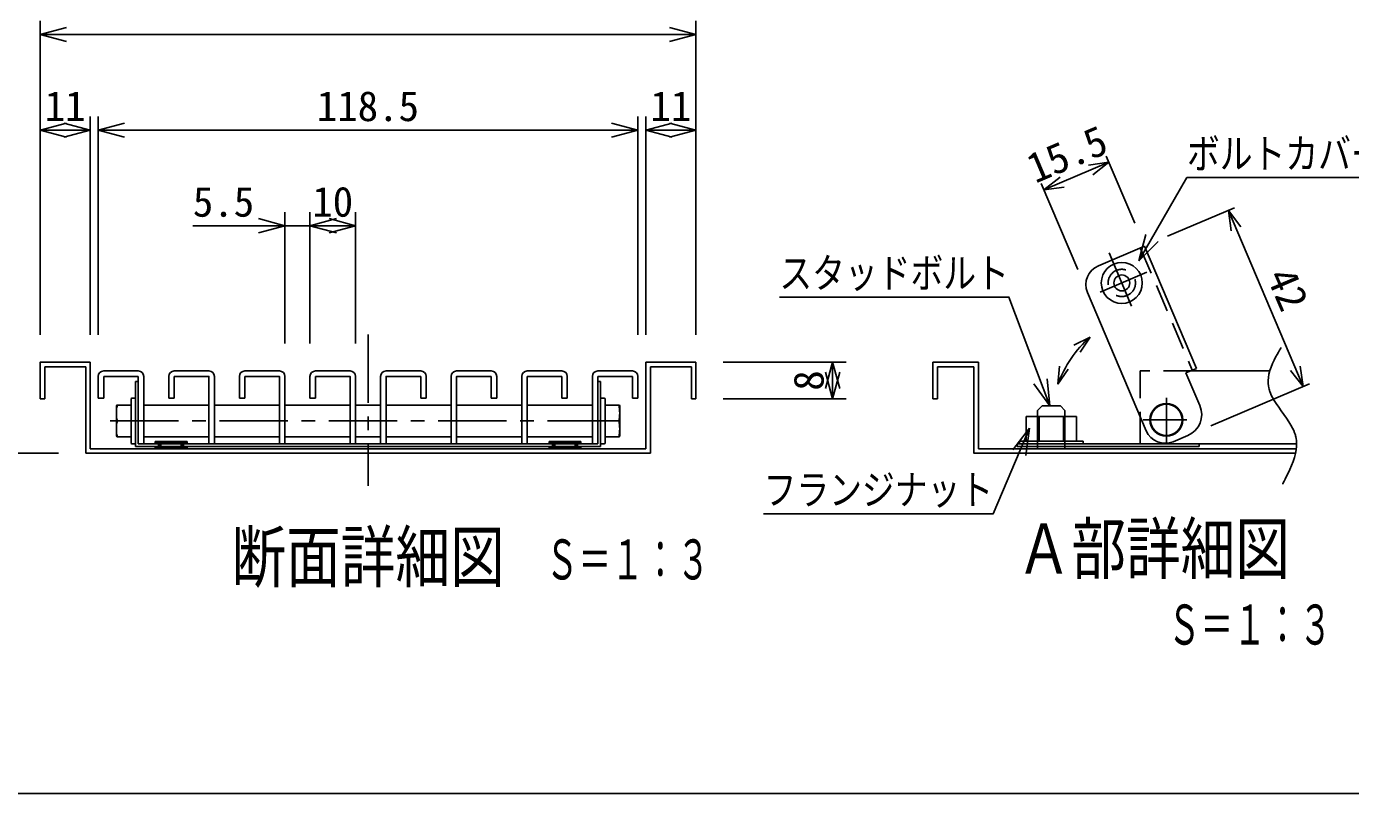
# Model space of a CAD drawing. Units: millimetres, scale not verified, with parts at other scales. Extents: x -1365 to 1365, y -930 to 870.
# Drawn here: x -615 to 354, y -930 to -368 of the extents above; entities that cross this region are included whole.
import ezdxf
from ezdxf.enums import TextEntityAlignment as Align

# ---------------------------------------------------------------- set-up
doc = ezdxf.new("R2010")
doc.units = ezdxf.units.MM
doc.header["$LTSCALE"] = 10
doc.linetypes.add('CHAIN1', pattern=[8, 5, -1, 1, -1])
doc.linetypes.add('DASHED2', pattern=[3, 2, -1])
for name, color, linetype in [('0-7_枠細線', 5, 'Continuous'), ('0-8_枠中線', 5, 'Continuous'), ('1-2_極細2', 2, 'Continuous'), ('1-3_細線2', 4, 'Continuous'), ('1-5_寸法2', 7, 'Continuous')]:
    doc.layers.add(name, color=color, linetype=linetype)
doc.styles.add('ＭＳ ゴシック', font='')
doc.styles.get('ＭＳ ゴシック').set_extended_font_data('MS Gothic')

msp = doc.modelspace()

# ---------------------------------------------------------------- linework, layer by layer
at = {"layer": '0-8_枠中線'}
msp.add_lwpolyline([(-1365, -930), (-1365, 870), (1365, 870), (1365, -930)], close=True, dxfattribs=at)
at = {"layer": '1-2_極細2'}
for p, q in [((198.96, -539.92), (202.42, -527.04)), ((198.96, -539.92), (208.39, -530.49)), ((-601.88, -617.55), (-571.88, -617.55)), ((-601.88, -640.88), (-601.88, -617.55)), ((-571.88, -617.55), (-571.88, -680.88)), ((-161.88, -614.22), (-125.21, -614.22)), ((-161.88, -677.55), (-161.88, -614.22)), ((-128.54, -617.55), (-158.54, -617.55)), ((-158.54, -617.55), (-158.54, -680.88)), ((-128.54, -640.88), (-128.54, -617.55)), ((-125.21, -640.88), (-125.21, -614.22)), ((48.19, -614.22), (81.52, -614.22)), ((48.19, -640.88), (48.19, -614.22)), ((51.52, -617.55), (78.19, -617.55)), ((81.52, -614.22), (81.52, -677.55)), ((-535.38, -628.22), (-533.38, -628.22)), ((-535.38, -628.22), (-535.38, -675.88)), ((-195.04, -628.22), (-197.04, -628.22)), ((-195.04, -628.22), (-195.04, -675.88)), ((295, -620.55), (236.86, -620.55)), ((-605.21, -640.88), (-601.88, -640.88)), ((-128.54, -640.88), (-125.21, -640.88)), ((-538.7, -657.22), (-548.71, -657.22)), ((-191.72, -657.22), (-181.71, -657.22)), ((125.95, -653.88), (125.95, -671.88)), ((143.76, -653.88), (143.76, -671.88)), ((-535.38, -675.88), (-195.04, -675.88)), ((-533.38, -673.88), (-197.04, -673.88)), ((-521.04, -672.22), (-521.04, -673.88)), ((-521.04, -672.22), (-497.71, -672.22)), ((-521.04, -673), (-497.71, -673)), ((-521.04, -675.88), (-521.04, -677.55)), ((-521.04, -676), (-497.71, -676)), ((-521.04, -677), (-497.71, -677)), ((-521.04, -677.55), (-497.71, -677.55)), ((-518.54, -673.88), (-518.54, -675.88)), ((-518.54, -674), (-516.88, -674)), ((-518.54, -675), (-516.88, -675)), ((-516.88, -673.88), (-516.88, -675.88)), ((-501.88, -673.88), (-501.88, -675.88)), ((-501.88, -674), (-500.21, -674)), ((-501.88, -675), (-500.21, -675)), ((-500.21, -673.88), (-500.21, -675.88)), ((-497.71, -672.22), (-497.71, -673.88)), ((-497.71, -675.88), (-497.71, -677.55)), ((-232.71, -672.22), (-232.71, -673.88)), ((-232.71, -672.22), (-209.38, -672.22)), ((-232.71, -673), (-209.38, -673)), ((-232.71, -675.88), (-232.71, -677.55)), ((-232.71, -676), (-209.38, -676)), ((-232.71, -677), (-209.38, -677)), ((-232.71, -677.55), (-209.38, -677.55)), ((-230.21, -673.88), (-230.21, -675.88)), ((-230.21, -674), (-228.54, -674)), ((-230.21, -675), (-228.54, -675)), ((-228.54, -673.88), (-228.54, -675.88)), ((-213.54, -673.88), (-213.54, -675.88)), ((-213.54, -674), (-211.88, -674)), ((-213.54, -675), (-211.88, -675)), ((-211.88, -673.88), (-211.88, -675.88)), ((-209.38, -672.22), (-209.38, -673.88)), ((-209.38, -675.88), (-209.38, -677.55)), ((81.52, -677.55), (313.48, -677.55)), ((109.81, -673.88), (109.81, -675.88)), ((109.81, -673.88), (199.85, -673.88)), ((109.81, -675.88), (243.14, -675.88)), ((111.52, -673.88), (158.19, -673.88)), ((243.14, -675.88), (243.14, -673.88)), ((-158.54, -680.88), (-571.88, -680.88))]:
    msp.add_line(p, q, dxfattribs=at)
at = {"layer": '1-2_極細2', "linetype": 'DASHED2'}
for p, q in [((199.99, -530.46), (238.02, -620.06)), ((199.85, -620.55), (199.85, -653.75)), ((236.86, -620.55), (199.85, -620.55))]:
    msp.add_line(p, q, dxfattribs=at)
at = {"layer": '1-2_極細2', "linetype": 'CHAIN1'}
for p, q in [((177.1, -534.14), (193.63, -573.08)), ((204.84, -548.32), (170.51, -562.89)), ((-365.21, -593.83), (-365.21, -704.62)), ((219.03, -673.03), (219.03, -640.19)), ((-553.92, -657.22), (-175.42, -657.22)), ((202.16, -656.37), (234.08, -656.37))]:
    msp.add_line(p, q, dxfattribs=at)
at = {"layer": '1-2_極細2'}
for points in [[(302.94, -603.42), (302.82, -603.63), (302.46, -604.26), (301.87, -605.3), (301.08, -606.71), (300.12, -608.45), (299.04, -610.49), (297.9, -612.76), (296.77, -615.2), (295.72, -617.75), (294.84, -620.35), (294.16, -622.91), (293.73, -625.37), (293.55, -627.67), (293.57, -629.73), (293.75, -631.51), (294, -632.95), (294.26, -634), (294.44, -634.65), (294.51, -634.87), (294.58, -635.09), (294.8, -635.74), (295.21, -636.8), (295.86, -638.25), (296.77, -640.05), (297.99, -642.15), (299.5, -644.51), (301.24, -647.05), (303.15, -649.72), (305.11, -652.44), (307.01, -655.14), (308.73, -657.75), (310.22, -660.19), (311.41, -662.39), (312.3, -664.29), (312.92, -665.84), (313.31, -666.98), (313.52, -667.67), (313.58, -667.91), (313.65, -668.14)], [(-605.21, -640.88), (-605.21, -614.22), (-568.54, -614.22)], [(-161.88, -677.55), (-568.54, -677.55), (-568.54, -614.22)], [(48.19, -640.88), (51.52, -640.88), (51.52, -617.55)], [(78.19, -617.55), (78.19, -680.88), (313.48, -680.88)], [(199.85, -653.75), (199.85, -673.88), (314.4, -673.88)], [(313.65, -668.14), (313.82, -668.84), (314.05, -669.99), (314.27, -671.56), (314.4, -673.51), (314.36, -675.8), (314.1, -678.36), (313.59, -681.12), (312.83, -684.02), (311.85, -686.98), (310.7, -689.9), (309.47, -692.71), (308.24, -695.33), (307.07, -697.69), (306.03, -699.71), (305.18, -701.35), (304.55, -702.55), (304.17, -703.28), (304.04, -703.53)]]:
    msp.add_lwpolyline(points, dxfattribs=at)
at = {"layer": '1-2_極細2', "linetype": 'DASHED2'}
msp.add_circle((186.44, -556.13), 10, dxfattribs=at)
at = {"layer": '1-2_極細2'}
msp.add_circle((219.03, -656.37), 11.5, dxfattribs=at)
for centre, start, end in [((-523.52, -651.38), 166.96433, 193.03802), ((-206.9, -651.38), 346.96198, 13.03567), ((-523.52, -663.05), 166.96198, 193.03567), ((-206.9, -663.05), 346.96433, 13.03802)]:
    msp.add_arc(centre, 25.86, start, end, dxfattribs=at)
at = {"layer": '1-3_細線2'}
for p, q in [((203.05, -529.16), (169.3, -543.49)), ((241.09, -618.76), (203.05, -529.16)), ((161.36, -563.16), (204.34, -664.41)), ((233.41, -622.01), (241.09, -618.76)), ((-562.71, -624.55), (-562.71, -640.55)), ((-558.71, -620.55), (-533.38, -620.55)), ((-558.71, -624.55), (-533.38, -624.55)), ((-558.71, -624.55), (-558.71, -640.55)), ((-533.38, -624.55), (-533.38, -673.88)), ((-529.38, -624.55), (-529.38, -673.88)), ((-511.04, -624.55), (-511.04, -640.55)), ((-507.04, -620.55), (-481.71, -620.55)), ((-507.04, -624.55), (-507.04, -640.55)), ((-477.71, -624.55), (-477.71, -673.88)), ((-459.38, -624.55), (-459.38, -640.55)), ((-455.38, -620.55), (-430.04, -620.55)), ((-455.38, -624.55), (-455.38, -640.55)), ((-426.04, -624.55), (-426.04, -673.88)), ((-407.71, -624.55), (-407.71, -640.55)), ((-403.71, -620.55), (-378.38, -620.55)), ((-403.71, -624.55), (-403.71, -640.55)), ((-374.38, -624.55), (-374.38, -673.88)), ((-356.04, -624.55), (-356.04, -673.88)), ((-326.71, -620.55), (-352.04, -620.55)), ((-326.71, -624.55), (-326.71, -640.55)), ((-322.71, -624.55), (-322.71, -640.55)), ((-304.38, -624.55), (-304.38, -673.88)), ((-275.04, -620.55), (-300.38, -620.55)), ((-275.04, -624.55), (-275.04, -640.55)), ((-271.04, -624.55), (-271.04, -640.55)), ((-252.71, -624.55), (-252.71, -673.88)), ((-223.38, -620.55), (-248.71, -620.55)), ((-223.38, -624.55), (-248.71, -624.55)), ((-248.71, -624.55), (-248.71, -673.88)), ((-223.38, -624.55), (-223.38, -640.55)), ((-219.38, -624.55), (-219.38, -640.55)), ((-201.04, -624.55), (-201.04, -673.88)), ((-171.71, -620.55), (-197.04, -620.55)), ((-197.04, -624.55), (-197.04, -673.88)), ((-171.71, -624.55), (-197.04, -624.55)), ((-171.71, -624.55), (-171.71, -640.55)), ((-167.71, -624.55), (-167.71, -640.55)), ((243.57, -645.95), (233.41, -622.01)), ((-562.71, -640.55), (-558.71, -640.55)), ((-549.38, -668.22), (-549.38, -646.22)), ((-538.7, -645.55), (-548.71, -645.55)), ((-538.7, -641.22), (-538.7, -658.88)), ((-535.38, -640.55), (-538.03, -640.55)), ((-529.38, -645.72), (-481.71, -645.72)), ((-511.04, -640.55), (-507.04, -640.55)), ((-477.71, -645.72), (-430.04, -645.72)), ((-459.38, -640.55), (-455.38, -640.55)), ((-426.04, -645.72), (-378.38, -645.72)), ((-407.71, -640.55), (-403.71, -640.55)), ((-356.04, -645.72), (-374.38, -645.72)), ((-304.38, -645.72), (-352.04, -645.72)), ((-322.71, -640.55), (-326.71, -640.55)), ((-252.71, -645.72), (-300.38, -645.72)), ((-271.04, -640.55), (-275.04, -640.55)), ((-201.04, -645.72), (-248.71, -645.72)), ((-219.38, -640.55), (-223.38, -640.55)), ((-197.04, -648.6), (-197.04, -661.83)), ((-195.04, -640.55), (-192.39, -640.55)), ((-191.72, -641.22), (-191.72, -673.22)), ((-191.72, -645.55), (-181.71, -645.55)), ((-181.04, -668.22), (-181.04, -646.22)), ((-167.71, -640.55), (-171.71, -640.55)), ((141.52, -646.22), (144.85, -649.55)), ((-538.7, -658.88), (-538.7, -673.22)), ((153.27, -653.88), (116.44, -653.88)), ((116.44, -653.88), (116.44, -671.88)), ((144.85, -653.88), (144.85, -649.55)), ((153.27, -653.88), (153.27, -671.88)), ((224, -672.36), (234.74, -667.8)), ((-538.7, -668.88), (-548.71, -668.88)), ((-535.38, -673.88), (-538.03, -673.88)), ((-533.38, -673.88), (-529.38, -673.88)), ((-529.38, -668.72), (-481.71, -668.72)), ((-481.71, -673.88), (-477.71, -673.88)), ((-477.71, -668.72), (-430.04, -668.72)), ((-426.04, -673.88), (-430.04, -673.88)), ((-426.04, -668.72), (-378.38, -668.72)), ((-374.38, -673.88), (-378.38, -673.88)), ((-356.04, -668.72), (-374.38, -668.72)), ((-356.04, -673.88), (-352.04, -673.88)), ((-304.38, -668.72), (-352.04, -668.72)), ((-304.38, -673.88), (-300.38, -673.88)), ((-252.71, -668.72), (-300.38, -668.72)), ((-252.71, -673.88), (-248.71, -673.88)), ((-201.04, -668.72), (-248.71, -668.72)), ((-201.04, -673.88), (-197.04, -673.88)), ((-195.04, -673.88), (-192.39, -673.88)), ((-191.72, -668.88), (-181.71, -668.88)), ((158.19, -671.88), (111.52, -671.88)), ((111.52, -671.88), (111.52, -673.88)), ((124.85, -673.88), (124.85, -677.55)), ((144.85, -673.88), (144.85, -677.55)), ((158.19, -671.88), (158.19, -673.88))]:
    msp.add_line(p, q, dxfattribs=at)
at = {"layer": '1-3_細線2', "linetype": 'DASHED2'}
for p, q in [((124.85, -653.88), (124.85, -673.88)), ((144.85, -653.88), (144.85, -673.88))]:
    msp.add_line(p, q, dxfattribs=at)
at = {"layer": '1-3_細線2'}
for points in [[(-507.04, -624.55), (-481.71, -624.55), (-481.71, -673.88)], [(-455.38, -624.55), (-430.04, -624.55), (-430.04, -673.88)], [(-403.71, -624.55), (-378.38, -624.55), (-378.38, -673.88)], [(-326.71, -624.55), (-352.04, -624.55), (-352.04, -673.88)], [(-275.04, -624.55), (-300.38, -624.55), (-300.38, -673.88)], [(124.85, -653.88), (124.85, -649.55), (128.19, -646.22), (141.52, -646.22)]]:
    msp.add_lwpolyline(points, dxfattribs=at)
for centre, radius in [((186.44, -556.13), 15), ((186.44, -556.13), 5.83), ((219.03, -656.37), 12)]:
    msp.add_circle(centre, radius, dxfattribs=at)
for centre, radius, start, end in [((175.16, -557.3), 15, 113, 203), ((-558.71, -624.55), 4, 90, 180), ((-533.38, -624.55), 4, 0, 90), ((-507.04, -624.55), 4, 90, 180), ((-481.71, -624.55), 4, 0, 90), ((-455.38, -624.55), 4, 90, 180), ((-430.04, -624.55), 4, 0, 90), ((-403.71, -624.55), 4, 90, 180), ((-378.38, -624.55), 4, 0, 90), ((-352.04, -624.55), 4, 90, 180), ((-326.71, -624.55), 4, 0, 90), ((-300.38, -624.55), 4, 90, 180), ((-275.04, -624.55), 4, 0, 90), ((-248.71, -624.55), 4, 90, 180), ((-223.38, -624.55), 4, 0, 90), ((-197.04, -624.55), 4, 90, 180), ((-171.71, -624.55), 4, 0, 90), ((-548.71, -646.22), 0.667, 90, 180), ((-538.03, -641.22), 0.667, 90, 180), ((-192.39, -641.22), 0.667, 0, 90), ((-181.71, -646.22), 0.667, 0, 90), ((228.23, -652.46), 16.67, 293, 23), ((-548.71, -668.22), 0.667, 180, 270), ((-181.71, -668.22), 0.667, 270, 360), ((218.14, -658.55), 15, 203, 293), ((-538.03, -673.22), 0.667, 180, 270), ((-192.39, -673.22), 0.667, 270, 360)]:
    msp.add_arc(centre, radius, start, end, dxfattribs=at)
at = {"layer": '1-5_寸法2'}
for p, q in [((-605.21, -594.22), (-605.21, -364.22)), ((-125.21, -594.22), (-125.21, -364.22)), ((-605.21, -374.22), (-585.89, -369.04)), ((-605.21, -374.22), (-585.89, -379.39)), ((-605.21, -374.22), (-125.21, -374.22)), ((-125.21, -374.22), (-144.53, -369.04)), ((-125.21, -374.22), (-144.53, -379.39)), ((-605.21, -594.22), (-605.21, -434.22)), ((-568.54, -594.22), (-568.54, -434.22)), ((-562.71, -594.22), (-562.71, -434.22)), ((-167.71, -594.22), (-167.71, -434.22)), ((-161.88, -594.22), (-161.88, -434.22)), ((-125.21, -594.22), (-125.21, -434.22)), ((-605.21, -444.22), (-585.89, -439.04)), ((-605.21, -444.22), (-585.89, -449.39)), ((-605.21, -444.22), (-568.54, -444.22)), ((-568.54, -444.22), (-587.86, -439.04)), ((-568.54, -444.22), (-587.86, -449.39)), ((-562.71, -444.22), (-543.39, -439.04)), ((-562.71, -444.22), (-543.39, -449.39)), ((-562.71, -444.22), (-167.71, -444.22)), ((-167.71, -444.22), (-187.03, -439.04)), ((-167.71, -444.22), (-187.03, -449.39)), ((-161.88, -444.22), (-142.56, -439.04)), ((-161.88, -444.22), (-142.56, -449.39)), ((-161.88, -444.22), (-125.21, -444.22)), ((-125.21, -444.22), (-144.53, -439.04)), ((-125.21, -444.22), (-144.53, -449.39)), ((195.89, -512.28), (175.05, -463.19)), ((129.45, -487.98), (177.01, -467.79)), ((177.01, -467.79), (162.15, -469.88)), ((177.01, -467.79), (165.19, -477.03)), ((154.19, -546.28), (127.49, -483.38)), ((129.45, -487.98), (141.27, -478.75)), ((129.45, -487.98), (144.3, -485.89)), ((219.93, -522), (269.02, -501.16)), ((264.42, -503.11), (273.66, -514.93)), ((264.42, -503.11), (266.51, -517.97)), ((319.12, -631.98), (264.42, -503.11)), ((-426.04, -514.22), (-445.36, -509.04)), ((-426.04, -600.55), (-426.04, -504.22)), ((-407.71, -600.55), (-407.71, -504.22)), ((-407.71, -514.22), (-388.39, -509.04)), ((-374.38, -514.22), (-393.7, -509.04)), ((-374.38, -600.55), (-374.38, -504.22)), ((-493.44, -514.22), (-407.71, -514.22)), ((-426.04, -514.22), (-445.36, -519.39)), ((-407.71, -514.22), (-388.39, -519.39)), ((-407.71, -514.22), (-374.38, -514.22)), ((-374.38, -514.22), (-393.7, -519.39)), ((198.96, -539.92), (204.14, -520.6)), ((198.96, -539.92), (213.11, -525.78)), ((163.3, -595.72), (151.33, -601.59)), ((163.3, -595.72), (155.87, -606.79)), ((-105.21, -614.22), (-15.21, -614.22)), ((-25.21, -614.22), (-30.39, -633.54)), ((-25.21, -614.22), (-20.03, -633.54)), ((-25.21, -640.88), (-25.21, -614.22)), ((139.68, -630.29), (140.79, -617.01)), ((139.68, -630.29), (147.29, -619.34)), ((319.12, -631.98), (309.89, -620.16)), ((319.12, -631.98), (317.04, -617.13)), ((-25.21, -640.88), (-30.39, -621.57)), ((-25.21, -640.88), (-20.03, -621.57)), ((133.77, -646.22), (131.83, -626.31)), ((133.77, -646.22), (122.13, -629.95)), ((251.62, -660.64), (323.73, -630.03)), ((-105.21, -640.88), (-15.21, -640.88)), ((118.95, -662.57), (106.62, -678.31)), ((118.95, -662.57), (116.14, -682.37)), ((-591.88, -680.88), (-715.21, -680.88))]:
    msp.add_line(p, q, dxfattribs=at)
for points in [[(198.96, -539.92), (234.13, -479), (426.13, -479)], [(133.77, -646.22), (103.83, -566.48), (-64.17, -566.48)], [(118.95, -662.57), (92.3, -725.13), (-75.7, -725.13)]]:
    msp.add_lwpolyline(points, dxfattribs=at)
msp.add_arc((218.14, -658.55), 83.4, 131.11509, 160.19528, dxfattribs=at)

# ---------------------------------------------------------------- texts
at = {"layer": '0-7_枠細線', "style": 'ＭＳ ゴシック'}
for s, height, width, p in [('断面詳細図', 36.66, 0.8, (-465.21, -785.99)), ('Ａ部詳細図', 36.66, 0.8, (109.49, -779.96)), ('Ｓ＝１：３', 29.33, 0.6, (-235.31, -782.04)), ('Ｓ＝１：３', 29.33, 0.6, (220.04, -829.75))]:
    msp.add_text(s, height=height, dxfattribs=dict(at, width=width)).set_placement(p, align=Align.BOTTOM_LEFT)
at = {"layer": '1-5_寸法2', "style": 'ＭＳ ゴシック'}
for s, p in [('11', (-601.88, -444.22)), ('118.5', (-402.71, -444.22)), ('11', (-158.54, -444.22)), ('5.5', (-493.44, -514.22)), ('10', (-406.04, -514.22))]:
    msp.add_text(s, height=21.99, dxfattribs=at).set_placement(p, align=Align.BOTTOM_LEFT)
for s, rotation, p in [('15.5', 23, (125.61, -489.61)), ('42', 293, (285.91, -553.74)), ('8', 90, (-25.21, -635.05))]:
    msp.add_text(s, height=21.99, rotation=rotation, dxfattribs=at).set_placement(p, align=Align.BOTTOM_LEFT)
at = {"layer": '1-5_寸法2', "style": 'ＭＳ ゴシック', "width": 0.8}
for s, p in [('ボルトカバー金具', (234.13, -479)), ('スタッドボルト', (-64.17, -566.48)), ('フランジナット', (-75.7, -725.13))]:
    msp.add_text(s, height=21.99, dxfattribs=at).set_placement(p, align=Align.BOTTOM_LEFT)

doc.saveas('drawing.dxf')
